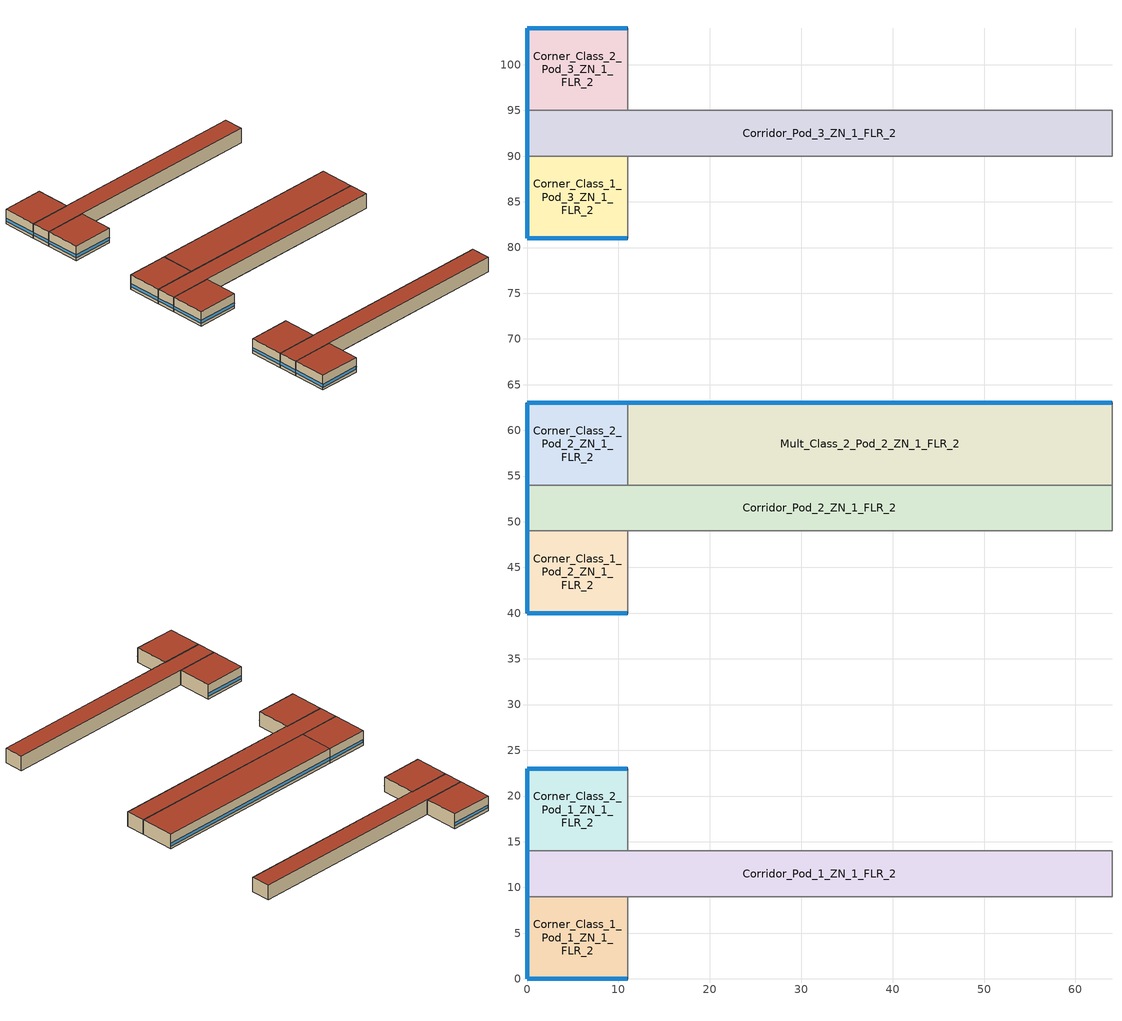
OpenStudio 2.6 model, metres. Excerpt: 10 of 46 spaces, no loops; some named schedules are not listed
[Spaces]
Corner_Class_2_Pod_3_ZN_1_FLR_2
 floor to Corner_Class_2_Pod_3_ZN_1_FLR_1: 11,104 11,95 0,95 0,104 z4
 wall outside (BTAP-Ext-Wall-Mass:U-0.183-:{ "cond"=>0.165} adj ext wall insulation): 11,104 0,104 0,95 z4:8
 wall to Corridor_Pod_3_ZN_1_FLR_2: 0,95 11,95 z4:8
 wall to Mult_Class_2_Pod_3_ZN_1_FLR_2: 11,95 11,104 z4:8
 window: 10.97,104 0.03,104 / 0,103.97 0,95.03 z4.76:5.57
 roof outside (BTAP-Ext-Roof-Metal:U-0.12099999999999998-:{ "cond"=>0.11} adj roof insulation): 11,95 11,104 0,104 0,95 z8
Corridor_Pod_1_ZN_1_FLR_2
 floor to Corridor_Pod_1_ZN_1_FLR_1: 64,14 64,9 0,9 0,14 z4
 wall outside (BTAP-Ext-Wall-Mass:U-0.183-:{ "cond"=>0.165} adj ext wall insulation): 0,14 0,9 z4:8
 wall to Corner_Class_1_Pod_1_ZN_1_FLR_2: 0,9 11,9 z4:8
 wall to Mult_Class_1_Pod_1_ZN_1_FLR_2: 11,9 64,9 z4:8
 wall to Corner_Class_2_Pod_1_ZN_1_FLR_2: 11,14 0,14 z4:8
 wall to Lobby_ZN_1_FLR_2: 64,9 64,14 z4:8
 wall to Mult_Class_2_Pod_1_ZN_1_FLR_2: 64,14 11,14 z4:8
 window: 0,13.97 0,9.03 z4.76:5.57
 roof outside (BTAP-Ext-Roof-Metal:U-0.12099999999999998-:{ "cond"=>0.11} adj roof insulation): 64,9 64,14 0,14 0,9 z8
Corner_Class_1_Pod_3_ZN_1_FLR_2
 floor to Corner_Class_1_Pod_3_ZN_1_FLR_1: 11,90 11,81 0,81 0,90 z4
 wall outside (BTAP-Ext-Wall-Mass:U-0.183-:{ "cond"=>0.165} adj ext wall insulation): 0,90 0,81 11,81 z4:8
 wall to Mult_Class_1_Pod_3_ZN_1_FLR_2: 11,81 11,90 z4:8
 wall to Corridor_Pod_3_ZN_1_FLR_2: 11,90 0,90 z4:8
 window: 0.03,81 10.97,81 / 0,89.97 0,81.03 z4.76:5.57
 roof outside (BTAP-Ext-Roof-Metal:U-0.12099999999999998-:{ "cond"=>0.11} adj roof insulation): 11,81 11,90 0,90 0,81 z8
Corner_Class_2_Pod_1_ZN_1_FLR_2
 floor to Corner_Class_2_Pod_1_ZN_1_FLR_1: 11,23 11,14 0,14 0,23 z4
 wall outside (BTAP-Ext-Wall-Mass:U-0.183-:{ "cond"=>0.165} adj ext wall insulation): 11,23 0,23 0,14 z4:8
 wall to Mult_Class_2_Pod_1_ZN_1_FLR_2: 11,14 11,23 z4:8
 window: 10.97,23 0.03,23 / 0,22.97 0,14.03 z4.76:5.57
 roof outside (BTAP-Ext-Roof-Metal:U-0.12099999999999998-:{ "cond"=>0.11} adj roof insulation): 11,14 11,23 0,23 0,14 z8
Mult_Class_2_Pod_2_ZN_1_FLR_2
 floor to Mult_Class_2_Pod_2_ZN_1_FLR_1: 64,63 64,54 11,54 11,63 z4
 wall outside (BTAP-Ext-Wall-Mass:U-0.183-:{ "cond"=>0.165} adj ext wall insulation): 64,63 11,63 z4:8
 wall to Corridor_Pod_2_ZN_1_FLR_2: 11,54 64,54 z4:8
 wall to Main_Corridor_ZN_1_FLR_2: 64,54 64,63 z4:8
 wall to Corner_Class_2_Pod_2_ZN_1_FLR_2: 11,63 11,54 z4:8
 window: 63.97,63 11.03,63 z4.76:5.56
 roof outside (BTAP-Ext-Roof-Metal:U-0.12099999999999998-:{ "cond"=>0.11} adj roof insulation): 64,54 64,63 11,63 11,54 z8
Corner_Class_1_Pod_1_ZN_1_FLR_2
 floor to Corner_Class_1_Pod_1_ZN_1_FLR_1: 11,9 11,0 0,0 0,9 z4
 wall outside (BTAP-Ext-Wall-Mass:U-0.183-:{ "cond"=>0.165} adj ext wall insulation): 0,9 0,0 11,0 z4:8
 wall to Mult_Class_1_Pod_1_ZN_1_FLR_2: 11,0 11,9 z4:8
 window: 0.03,0 10.97,0 / 0,8.97 0,0.03 z4.76:5.57
 roof outside (BTAP-Ext-Roof-Metal:U-0.12099999999999998-:{ "cond"=>0.11} adj roof insulation): 11,0 11,9 0,9 0,0 z8
Corridor_Pod_3_ZN_1_FLR_2
 floor to Corridor_Pod_3_ZN_1_FLR_1: 64,95 64,90 0,90 0,95 z4
 wall outside (BTAP-Ext-Wall-Mass:U-0.183-:{ "cond"=>0.165} adj ext wall insulation): 0,95 0,90 z4:8
 wall to Mult_Class_2_Pod_3_ZN_1_FLR_2: 64,95 11,95 z4:8
 wall to Bathrooms_ZN_1_FLR_2: 64,90 64,95 z4:8
 wall to Mult_Class_1_Pod_3_ZN_1_FLR_2: 11,90 64,90 z4:8
 window: 0,94.97 0,90.03 z4.76:5.57
 roof outside (BTAP-Ext-Roof-Metal:U-0.12099999999999998-:{ "cond"=>0.11} adj roof insulation): 64,90 64,95 0,95 0,90 z8
Corner_Class_1_Pod_2_ZN_1_FLR_2
 floor to Corner_Class_1_Pod_2_ZN_1_FLR_1: 11,49 11,40 0,40 0,49 z4
 wall outside (BTAP-Ext-Wall-Mass:U-0.183-:{ "cond"=>0.165} adj ext wall insulation): 0,49 0,40 11,40 z4:8
 wall to Corridor_Pod_2_ZN_1_FLR_2: 11,49 0,49 z4:8
 wall to Mult_Class_1_Pod_2_ZN_1_FLR_2: 11,40 11,49 z4:8
 window: 0.03,40 10.97,40 / 0,48.97 0,40.03 z4.76:5.57
 roof outside (BTAP-Ext-Roof-Metal:U-0.12099999999999998-:{ "cond"=>0.11} adj roof insulation): 11,40 11,49 0,49 0,40 z8
Corridor_Pod_2_ZN_1_FLR_2
 floor to Corridor_Pod_2_ZN_1_FLR_1: 64,54 64,49 0,49 0,54 z4
 wall outside (BTAP-Ext-Wall-Mass:U-0.183-:{ "cond"=>0.165} adj ext wall insulation): 0,54 0,49 z4:8
 wall to Mult_Class_1_Pod_2_ZN_1_FLR_2: 11,49 64,49 z4:8
 wall to Main_Corridor_ZN_1_FLR_2: 64,49 64,54 z4:8
 wall to Corner_Class_2_Pod_2_ZN_1_FLR_2: 11,54 0,54 z4:8
 window: 0,53.97 0,49.03 z4.76:5.57
 roof outside (BTAP-Ext-Roof-Metal:U-0.12099999999999998-:{ "cond"=>0.11} adj roof insulation): 64,49 64,54 0,54 0,49 z8
Corner_Class_2_Pod_2_ZN_1_FLR_2
 floor to Corner_Class_2_Pod_2_ZN_1_FLR_1: 11,63 11,54 0,54 0,63 z4
 wall outside (BTAP-Ext-Wall-Mass:U-0.183-:{ "cond"=>0.165} adj ext wall insulation): 11,63 0,63 0,54 z4:8
 window: 10.97,63 0.03,63 / 0,62.97 0,54.03 z4.76:5.57
 roof outside (BTAP-Ext-Roof-Metal:U-0.12099999999999998-:{ "cond"=>0.11} adj roof insulation): 11,54 11,63 0,63 0,54 z8
shading: 10.97,0 0.03,0 0.03,-0.28 10.97,-0.28 z5.57; 10.97,81 0.03,81 0.03,80.72 10.97,80.72 z5.57; 10.97,40 0.03,40 0.03,39.72 10.97,39.72 z5.57
[Site]
Yellowknife AP: Latitude {deg}=62.463; Longitude {deg}=-114.44; Time Zone {hr}=-7; Elevation {m}=205.7; Terrain=City
[Building]
SecondarySchool-CAN_NT_Yellowknife.AP.719360_CWEC2016.epw created: 2019-07-24 21:27:58 +0000: North Axis {deg}=0; Default Construction Set=BTAP-Mass at hdd = 8170.0 adj roof insulation adj ext wall insulation; Standards Number of Stories=2; Standards Number of Above Ground Stories=2; Standards Building Type=NECB2017_SecondarySchool
[ClimateZones]
Climate Zone Institution Name 1=ASHRAE; Climate Zone Document Name 1=ANSI/ASHRAE Standard 169; Climate Zone Document Year 1=2006; Climate Zone Institution Name 2=CEC; Climate Zone Document Name 2=California Climate Zone Descriptions; Climate Zone Document Year 2=1995
[Site:WaterMainsTemperature]
Calculation Method=Correlation; Annual Average Outdoor Air Temperature {C}=-3.45833; Maximum Difference In Monthly Average Outdoor Air Temperatures {deltaC}=42.9
[Site:GroundTemperature:BuildingSurface]
19.527, 19.502, 19.536, 19.598, 20.002, 21.64, 22.225, 22.375, 21.449, 20.121, 19.802, 19.633
[SizingPeriod:DesignDay] Barometric Pressure {Pa}=98878; Sky Clearness=0; Rain Indicator=0; Snow Indicator=0; Day of Month=21; Daylight Saving Time Indicator=0; Humidity Indicating Type=Wetbulb; Dry-Bulb Temperature Range Modifier Type=DefaultMultipliers
Name | Maximum Dry-Bulb Temperature {C} | Daily Dry-Bulb Temperature Range {deltaC} | Humidity Indicating Conditions at Maximum Dry-Bulb | Wind Speed {m/s} | Wind Direction {deg} | Month | Day Type | Solar Model Indicator | ASHRAE Taub | ASHRAE Taud
Yellowknife AP Ann Htg 99.6% Condns DB | -40.5 | 0 | -40.5 | 1.7 | 310 | 1 | WinterDesignDay | ASHRAEClearSky
Yellowknife AP Ann Clg .4% Condns DB=>MWB | 25.4 | 7.9 | 16 | 4 | 150 | 7 | SummerDesignDay | ASHRAETau | 0.369 | 2.418
[Material:NoMass] Roughness=Smooth; Thermal Absorptance=0.9; Solar Absorptance=0.7
Name | Thermal Resistance {m2-K/W} | Visible Absorptance
Typical Carpet Pad | 0.21648 | 0.8
Typical Insulation 1 | 6.78179 | 0.7
Typical Insulation 2 | 5.19354 | 0.7
Typical Insulation 3 | 8.26445 | 0.7
Typical Carpet Pad 2 | 2.57255 | 0.8
Typical Carpet Pad 3 | 4.69593 | 0.8
Typical Insulation 4 | 0.714268 | 0.7
Typical Insulation 5 | 0.714286 | 0.7
Typical Insulation 6 R-51.62_R-value 47.0 (ft^2*h*R/Btu) | 8.27718 | 0.7
Typical Insulation 6 R-32.88_R-value 31.0 (ft^2*h*R/Btu) | 5.45942 | 0.7
[Material]
Name | Roughness | Thickness {m} | Conductivity {W/m-K} | Density {kg/m3} | Specific Heat {J/kg-K} | Thermal Absorptance | Solar Absorptance | Visible Absorptance
100mm Normalweight concrete floor | MediumSmooth | 0.1016 | 2.31 | 2322 | 832
G01 13mm gypsum board | Smooth | 0.0127 | 0.16 | 800 | 1090 | 0.9 | 0.7 | 0.5
G05 25mm wood | MediumSmooth | 0.0254 | 0.15 | 608 | 1630 | 0.9 | 0.5 | 0.5
4 in. Normalweight Concrete Floor | MediumRough | 0.1016 | 2.31 | 2322 | 832 | 0.9 | 0.7 | 0.7
1IN Stucco; 1IN Stucco 1 | Smooth | 0.0253 | 0.6918 | 1858 | 837 | 0.9 | 0.7 | 0.92
8IN CONCRETE HW RefBldg; 8IN CONCRETE HW RefBldg 1 | Rough | 0.2032 | 1.311 | 2240 | 836.8 | 0.9 | 0.7 | 0.7
1/2IN Gypsum; 1/2IN Gypsum 1 | Smooth | 0.0127 | 0.16 | 784.9 | 830 | 0.9 | 0.4 | 0.4
Metal Roof Surface; F08 Metal surface; Metal Roof Surface 1 | Smooth | 0.0008 | 45.28 | 7824 | 500 | 0.9 | 0.7 | 0.7
6 in. Normalweight Concrete Floor | MediumRough | 0.1524 | 2.31 | 2322 | 832 | 0.9 | 0.7 | 0.7
[Construction]
BTAP-Int-Floor: 100mm Normalweight concrete floor, Typical Carpet Pad
BTAP-Int-Wall: G01 13mm gypsum board, G01 13mm gypsum board
BTAP-Int-Ceiling: Typical Carpet Pad, 100mm Normalweight concrete floor
BTAP-Ext-DaylightDiffuser: SimpleGlazing
BTAP-Int-Door: G05 25mm wood
BTAP-Ext-Floor-Mass:U-0.142: Typical Insulation 1, 4 in. Normalweight Concrete Floor, Typical Carpet Pad
BTAP-Ext-Wall-Mass:U-0.183: 1IN Stucco, 8IN CONCRETE HW RefBldg, Typical Insulation 2, 1/2IN Gypsum
BTAP-Ext-Roof-Metal:U-0.12099999999999998: Metal Roof Surface, Typical Insulation 3
BTAP-Grnd-Floor-Mass:U-0.379: 6 in. Normalweight Concrete Floor, Typical Carpet Pad 2
BTAP-Grnd-Roof-Mass:U-0.21: 6 in. Normalweight Concrete Floor, Typical Carpet Pad 3
BTAP-Ext-Door:U-1.4: F08 Metal surface, Typical Insulation 4
BTAP-Ext-OverHeadDoor:U-1.4: Typical Insulation 5
BTAP-Ext-DaylightDiffuser:U=0.140 SHGC=0.600: SimpleGlazing:U=0.140 SHGC=0.600
BTAP-Ext-Roof-Metal:U-0.12099999999999998-:{ "cond"=>0.11} adj roof insulation: Metal Roof Surface 1, Typical Insulation 6 R-51.62_R-value 47.0 (ft^2*h*R/Btu)
BTAP-Ext-Wall-Mass:U-0.183-:{ "cond"=>0.165} adj ext wall insulation: 1IN Stucco 1, 8IN CONCRETE HW RefBldg 1, Typical Insulation 6 R-32.88_R-value 31.0 (ft^2*h*R/Btu), 1/2IN Gypsum 1
[DefaultConstructionSet] Default Interior Surface Constructions=Default Surface Constructions 2; Default Ground Contact Surface Constructions=BTAP-Mass at hdd = 8170.0 1; Default Exterior SubSurface Constructions=BTAP-Mass at hdd = 8170.0; Default Interior SubSurface Constructions=Default Sub Surface Constructions 2; Interior Partition Construction=BTAP-Int-Door
Name | Default Exterior Surface Constructions
BTAP-Mass at hdd = 8170.0 | BTAP-Mass at hdd = 8170.0
BTAP-Mass at hdd = 8170.0 adj roof insulation adj ext wall insulation | BTAP-Mass at hdd = 8170.0 adj roof insulation adj ext wall insulation
[DefaultSurfaceConstructions]
Name | Floor Construction | Wall Construction | Roof Ceiling Construction
Default Surface Constructions 2 | BTAP-Int-Floor | BTAP-Int-Wall | BTAP-Int-Ceiling
BTAP-Mass at hdd = 8170.0; BTAP-Mass at hdd = 8170.0 adj roof insulation adj ext wall insulation | BTAP-Ext-Floor-Mass:U-0.142 | BTAP-Ext-Wall-Mass:U-0.183 | BTAP-Ext-Roof-Metal:U-0.12099999999999998
BTAP-Mass at hdd = 8170.0 1 | BTAP-Grnd-Floor-Mass:U-0.379 | BTAP-Grnd-Roof-Mass:U-0.21 | BTAP-Grnd-Roof-Mass:U-0.21
[DefaultSubSurfaceConstructions]
Name | Fixed Window Construction | Operable Window Construction | Door Construction | Glass Door Construction | Overhead Door Construction | Skylight Construction | Tubular Daylight Dome Construction | Tubular Daylight Diffuser Construction
Default Sub Surface Constructions 2 | BTAP-Ext-DaylightDiffuser | BTAP-Ext-DaylightDiffuser | BTAP-Int-Door
BTAP-Mass at hdd = 8170.0 | BTAP-Ext-DaylightDiffuser:U=0.140 SHGC=0.600 | BTAP-Ext-DaylightDiffuser:U=0.140 SHGC=0.600 | BTAP-Ext-Door:U-1.4 | BTAP-Ext-DaylightDiffuser:U=0.140 SHGC=0.600 | BTAP-Ext-OverHeadDoor:U-1.4 | BTAP-Ext-DaylightDiffuser:U=0.140 SHGC=0.600 | BTAP-Ext-DaylightDiffuser:U=0.140 SHGC=0.600 | BTAP-Ext-DaylightDiffuser:U=0.140 SHGC=0.600
[WindowMaterial:SimpleGlazingSystem] Solar Heat Gain Coefficient=0.6; Visible Transmittance=0.21
Name | U-Factor {W/m2-K}
SimpleGlazing | 2.2
SimpleGlazing:U=0.140 SHGC=0.600 | 1.4
[Space] Building Story=Building Story 2; Part of Total Floor Area=Yes
Name | Space Type | Thermal Zone
Corner_Class_2_Pod_3_ZN_1_FLR_2; Corner_Class_2_Pod_1_ZN_1_FLR_2; Corner_Class_2_Pod_2_ZN_1_FLR_2 | Space Function Classroom/Lecture hall/Training room other | ALL_ST=Classroom/Lecture hall/Training room other_FL=Building Story 2_SCH=D
Corridor_Pod_1_ZN_1_FLR_2; Corridor_Pod_2_ZN_1_FLR_2; Corridor_Pod_3_ZN_1_FLR_2 | Space Function Corridor/Transition area other-sch-D | WILD_ST=Corridor/Transition area other-sch-D_FL=Building Story 2_SCH=D 1
Corner_Class_1_Pod_3_ZN_1_FLR_2; Corner_Class_1_Pod_1_ZN_1_FLR_2; Corner_Class_1_Pod_2_ZN_1_FLR_2 | Space Function Classroom/Lecture hall/Training room other | ALL_ST=Classroom/Lecture hall/Training room other_FL=Building Story 2_SCH=D 3
Mult_Class_2_Pod_2_ZN_1_FLR_2 | Space Function Classroom/Lecture hall/Training room other | ALL_ST=Classroom/Lecture hall/Training room other_FL=Building Story 2_SCH=D 2
[BuildingStory]
Building Story 2: Nominal Z Coordinate {m}=4
[SpaceType] Standards Building Type=Space Function
Name | Default Schedule Set | Design Specification Outdoor Air Object | Standards Space Type
Space Function Classroom/Lecture hall/Training room other | Space Function Classroom/Lecture hall/Training room other Schedule Set | Space Function Classroom/Lecture hall/Training room other Ventilation | Classroom/Lecture hall/Training room other
Space Function Corridor/Transition area other-sch-D | Space Function Corridor/Transition area other-sch-D Schedule Set | Space Function Corridor/Transition area other-sch-D Ventilation | Corridor/Transition area other-sch-D
[People:Definition] Number of People Calculation Method=People/Area; Fraction Radiant=0.3
Name | People per Space Floor Area {person/m2}
Space Function Classroom/Lecture hall/Training room other People Definition | 0.133382
Space Function Corridor/Transition area other-sch-D People Definition | 0.0100036
[People] Work Efficiency Schedule=Work Efficiency Schedule; Clothing Insulation Schedule=Clothing Schedule; Air Velocity Schedule=Air Velocity Schedule; Multiplier=1
Name | People Definition | Space or SpaceType
Space Function Classroom/Lecture hall/Training room other People | Space Function Classroom/Lecture hall/Training room other People Definition | Space Function Classroom/Lecture hall/Training room other
Space Function Corridor/Transition area other-sch-D People | Space Function Corridor/Transition area other-sch-D People Definition | Space Function Corridor/Transition area other-sch-D
[Lights:Definition] Design Level Calculation Method=Watts/Area; Fraction Radiant=0.5; Fraction Visible=0.2
Name | Watts per Space Floor Area {W/m2}
Space Function Classroom/Lecture hall/Training room other Lights Definition-new | 7.6
Space Function Corridor/Transition area other-sch-D Lights Definition-new | 4.4
[Lights] Fraction Replaceable=1
Name | Lights Definition | Space or SpaceType
Space Function Classroom/Lecture hall/Training room other Lights | Space Function Classroom/Lecture hall/Training room other Lights Definition-new | Space Function Classroom/Lecture hall/Training room other
Space Function Corridor/Transition area other-sch-D Lights | Space Function Corridor/Transition area other-sch-D Lights Definition-new | Space Function Corridor/Transition area other-sch-D
[ElectricEquipment:Definition]
Space Function Classroom/Lecture hall/Training room other Elec Equip Definition - 30.0 percent reduction: Design Level Calculation Method=Watts/Area; Watts per Space Floor Area {W/m2}=3.50127; Fraction Radiant=0.5
[ElectricEquipment]
Space Function Classroom/Lecture hall/Training room other Elec Equip 30.0 percent reduction: Electric Equipment Definition=Space Function Classroom/Lecture hall/Training room other Elec Equip Definition - 30.0 percent reduction; Space or SpaceType=Space Function Classroom/Lecture hall/Training room other
[DesignSpecification:OutdoorAir] Outdoor Air Method=Sum; Outdoor Air Flow per Person {m3/s-person}=0; Outdoor Air Flow Rate {m3/s}=0; Outdoor Air Flow Air Changes per Hour {1/hr}=0
Name | Outdoor Air Flow per Floor Area {m3/s-m2}
Space Function Classroom/Lecture hall/Training room other Ventilation | 0.00278384
Space Function Corridor/Transition area other-sch-D Ventilation | 0.0003048
[DefaultScheduleSet] Number of People Schedule=NECB-D-Occupancy; People Activity Level Schedule=NECB-Activity; Electric Equipment Schedule=NECB-D-Electric-Equipment; Infiltration Schedule=Always On
Name | Lighting Schedule
Space Function Classroom/Lecture hall/Training room other Schedule Set | NECB-D-Occupancy-NECB-D-Lighting-0.5-0.0-0.67-Light Ruleset
Space Function Corridor/Transition area other-sch-D Schedule Set | NECB-D-Lighting
[ThermostatSetpoint:DualSetpoint] Heating Setpoint Temperature Schedule=NECB-D-Thermostat Setpoint-Heating; Cooling Setpoint Temperature Schedule=NECB-D-Thermostat Setpoint-Cooling
Space Function Classroom/Lecture hall/Training room other Thermostat 50; Space Function Classroom/Lecture hall/Training room other Thermostat 52; Space Function Classroom/Lecture hall/Training room other Thermostat 55; Space Function Corridor/Transition area other-sch-D Thermostat 20
[SpaceInfiltration:DesignFlowRate] Schedule=Always On Discrete; Design Flow Rate Calculation Method=Flow/ExteriorArea; Flow per Exterior Surface Area {m3/s-m2}=0.000249407; Constant Term Coefficient=0; Temperature Term Coefficient=0; Velocity Term Coefficient=0.224; Velocity Squared Term Coefficient=0
Name | Space or SpaceType
Corner_Class_1_Pod_1_ZN_1_FLR_2 Infiltration | Corner_Class_1_Pod_1_ZN_1_FLR_2
Corner_Class_1_Pod_2_ZN_1_FLR_2 Infiltration | Corner_Class_1_Pod_2_ZN_1_FLR_2
Corner_Class_1_Pod_3_ZN_1_FLR_2 Infiltration | Corner_Class_1_Pod_3_ZN_1_FLR_2
Corner_Class_2_Pod_1_ZN_1_FLR_2 Infiltration | Corner_Class_2_Pod_1_ZN_1_FLR_2
Corner_Class_2_Pod_2_ZN_1_FLR_2 Infiltration | Corner_Class_2_Pod_2_ZN_1_FLR_2
Corner_Class_2_Pod_3_ZN_1_FLR_2 Infiltration | Corner_Class_2_Pod_3_ZN_1_FLR_2
Corridor_Pod_1_ZN_1_FLR_2 Infiltration | Corridor_Pod_1_ZN_1_FLR_2
Corridor_Pod_2_ZN_1_FLR_2 Infiltration | Corridor_Pod_2_ZN_1_FLR_2
Corridor_Pod_3_ZN_1_FLR_2 Infiltration | Corridor_Pod_3_ZN_1_FLR_2
Mult_Class_2_Pod_2_ZN_1_FLR_2 Infiltration | Mult_Class_2_Pod_2_ZN_1_FLR_2
[ThermalZone] Use Ideal Air Loads=No
Name | Thermostat
ALL_ST=Classroom/Lecture hall/Training room other_FL=Building Story 2_SCH=D | Space Function Classroom/Lecture hall/Training room other Thermostat 50
ALL_ST=Classroom/Lecture hall/Training room other_FL=Building Story 2_SCH=D 2 | Space Function Classroom/Lecture hall/Training room other Thermostat 52
ALL_ST=Classroom/Lecture hall/Training room other_FL=Building Story 2_SCH=D 3 | Space Function Classroom/Lecture hall/Training room other Thermostat 55
WILD_ST=Corridor/Transition area other-sch-D_FL=Building Story 2_SCH=D 1 | Space Function Corridor/Transition area other-sch-D Thermostat 20
[Schedule:Ruleset]
Clothing Schedule: Default Day Schedule=Clothing Schedule Default Winter Clothes
Air Velocity Schedule: Default Day Schedule=Air Velocity Schedule Default
Work Efficiency Schedule: Default Day Schedule=Work Efficiency Schedule Default
NECB-Activity: Default Day Schedule=NECB-Activity Default; Summer Design Day Schedule=NECB-Activity Summer Design Day; Winter Design Day Schedule=NECB-Activity Winter Design Day
Always On: Default Day Schedule=Always On Default
NECB-D-Occupancy: Default Day Schedule=NECB-D-Occupancy Default
NECB-D-Occupancy-NECB-D-Lighting-0.5-0.0-0.67-Light Ruleset: Default Day Schedule=NECB-D-Occupancy-NECB-D-Lighting-0.5-0.0-0.67-Light Default
NECB-D-Electric-Equipment: Default Day Schedule=NECB-D-Electric-Equipment Default
NECB-D-Thermostat Setpoint-Heating: Default Day Schedule=NECB-D-Thermostat Setpoint-Heating Default
NECB-D-Thermostat Setpoint-Cooling: Default Day Schedule=NECB-D-Thermostat Setpoint-Cooling Default
NECB-D-Lighting: Default Day Schedule=NECB-D-Lighting Default
[Schedule:Day]
NECB-D-Thermostat Setpoint-Heating Default: 7, 0, 18, 8, 0, 20, 23, 0, 22, 24, 0, 18
NECB-D-Thermostat Setpoint-Cooling Default: 7, 0, 35, 23, 0, 24, 24, 0, 35
[Schedule:Rule] Date Specification Type=DateRange; Start Month=1; Start Day=1; End Month=12; End Day=31
Name | Schedule Ruleset | Rule Order | Day Schedule | Apply Monday | Apply Tuesday | Apply Wednesday | Apply Thursday | Apply Friday | Apply Saturday | Apply Sunday
Schedule Rule 26 | NECB-D-Thermostat Setpoint-Heating | 2 | NECB-D-Thermostat Setpoint-Heating Default|Wkdy Day | Yes | Yes | Yes | Yes | Yes
Schedule Rule 27 | NECB-D-Thermostat Setpoint-Heating | 1 | NECB-D-Thermostat Setpoint-Heating Sat Day |  |  |  |  |  | Yes
Schedule Rule 28 | NECB-D-Thermostat Setpoint-Heating | 0 | NECB-D-Thermostat Setpoint-Heating Sun|Hol Day |  |  |  |  |  |  | Yes
Schedule Rule 29 | NECB-D-Thermostat Setpoint-Cooling | 2 | NECB-D-Thermostat Setpoint-Cooling Default|Wkdy Day | Yes | Yes | Yes | Yes | Yes
Schedule Rule 30 | NECB-D-Thermostat Setpoint-Cooling | 1 | NECB-D-Thermostat Setpoint-Cooling Sat Day |  |  |  |  |  | Yes
Schedule Rule 31 | NECB-D-Thermostat Setpoint-Cooling | 0 | NECB-D-Thermostat Setpoint-Cooling Sun|Hol Day |  |  |  |  |  |  | Yes
[Schedule:Constant]
Always On Discrete: Value=1
